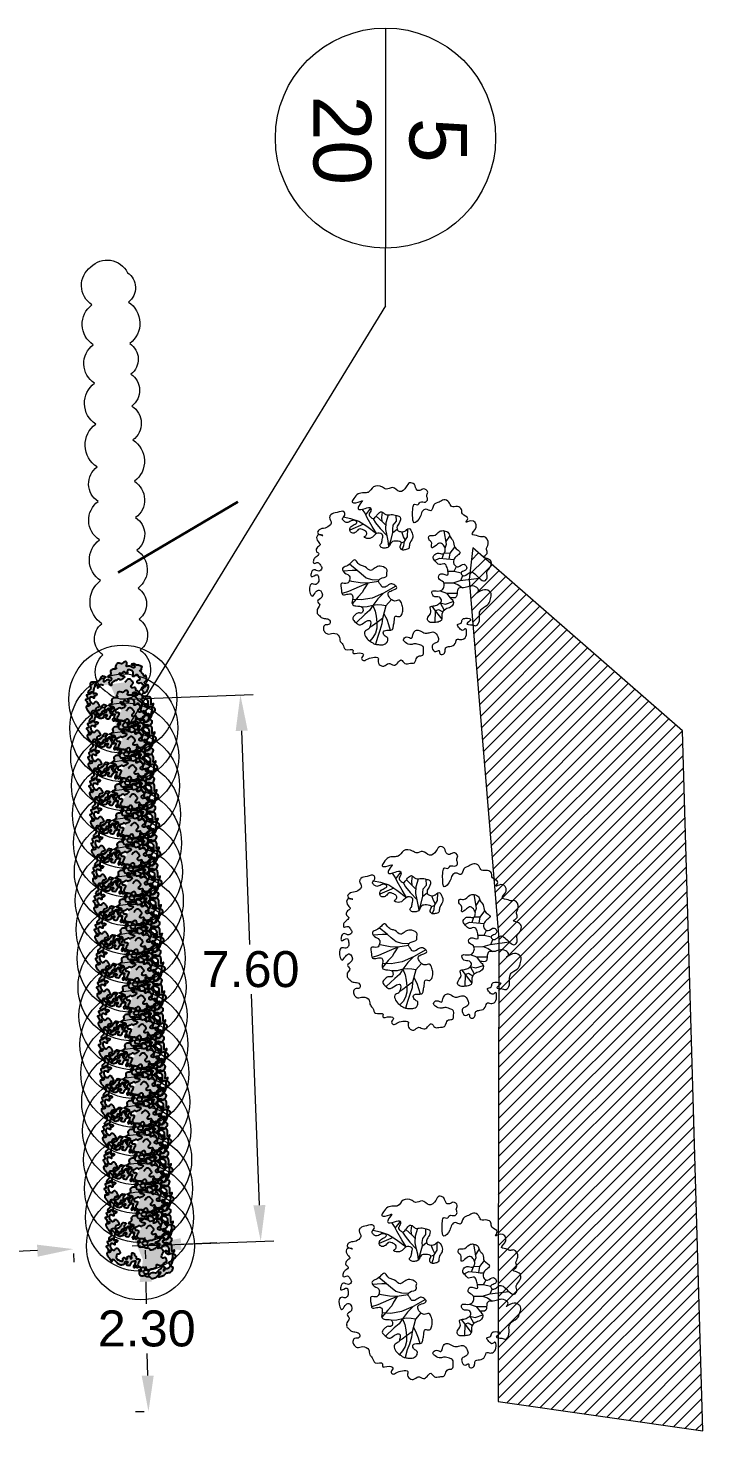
# Model space of a CAD drawing. Header units: metres. Extents: x 180 to 3220, y 13789 to 15035.
# Drawn here: x 742.34 to 751.71, y 14866.69 to 14886.18 of the extents above; entities that cross this region are included whole.
import ezdxf

# ---------------------------------------------------------------- set-up
doc = ezdxf.new("R2010")
doc.units = ezdxf.units.M
doc.header["$MEASUREMENT"] = 0
for name, color, linetype in [('!!!_1. Дендра_выноски_сохранить', 7, 'Continuous'), ('0 Хранение снега', 7, 'Continuous'), ('02 Выноски план', 170, 'Continuous'), ('04 Дендроплан (растения)', 7, 'Continuous'), ('04 Дендроплан (существующие растения)', 7, 'Continuous'), ('04 План (существующие кустарники)', 7, 'Continuous'), ('04 Посадки (привязки)', 7, 'Continuous'), ('50 Дендроплан (привязки)', 7, 'Continuous')]:
    doc.layers.add(name, color=color, linetype=linetype)
doc.styles.get("Standard").update_dxf_attribs({"font": 'arial.ttf'})
doc.dimstyles.get("Standard").update_dxf_attribs({"dimtxt": 0.18, "dimasz": 0.18, "dimexe": 0.18, "dimexo": 0.0625, "dimgap": 0.09, "dimtad": 0, "dimtih": 1, "dimtoh": 1, "dimdec": 4, "dimzin": 0, "dimdsep": 46, "dimtxsty": 'Standard', "dimcen": 0.09, "dimadec": 0, "dimazin": 0, "dimtfac": 1, "dimtdec": 4, "dimtofl": 0, "dimtmove": 0, "dimatfit": 3, "dimfxl": 1, "dimtolj": 1, "dimtzin": 0, "dimarcsym": 0})

# ---------------------------------------------------------------- blocks, each defined once
blk = doc.blocks.new('Лиственное дерево существующее')
at = {"color": 114, "lineweight": 0}
for p, q in [((-1.275, 1.287), (-1.119, 1.252)), ((-1.119, 1.252), (-0.938, 1.195)), ((-0.799, 1.368), (-0.859, 1.458)), ((-0.751, 1.267), (-0.799, 1.368)), ((-0.782, 1.333), (-0.669, 1.479)), ((-0.639, 1.076), (-0.751, 1.267)), ((-0.403, 1.17), (-0.548, 1.306)), ((-0.427, 1.275), (-0.411, 1.393)), ((-0.415, 1.181), (-0.427, 1.275)), ((-0.332, 1.162), (-0.28, 1.33)), ((-0.103, 1.192), (-0.105, 1.321)), ((-0.829, 1.124), (-1.138, 0.99)), ((-0.938, 1.195), (-0.761, 1.08)), ((-0.761, 1.08), (-0.541, 0.917)), ((-0.541, 0.917), (-0.639, 1.076)), ((-0.62, 1.247), (-0.563, 1.155)), ((-0.563, 1.155), (-0.46, 1.026)), ((-0.46, 1.026), (-0.309, 0.866)), ((-0.334, 1.1), (-0.403, 1.17)), ((-0.337, 1.006), (-0.332, 1.162)), ((-0.309, 0.866), (-0.337, 1.006)), ((-0.221, 0.786), (-0.18, 0.943)), ((-0.183, 1.016), (-0.173, 1.105)), ((-0.18, 0.943), (-0.183, 1.016)), ((-0.18, 0.943), (-0.086, 1.015)), ((-0.173, 1.105), (-0.103, 1.192)), ((0.058, 0.845), (0.018, 0.955)), ((0.145, 0.845), (0.151, 1.018)), ((1.012, 0.68), (0.961, 0.98)), ((-0.285, 0.754), (-0.309, 0.866)), ((-0.266, 0.631), (-0.285, 0.754)), ((-0.266, 0.631), (-0.221, 0.786)), ((0.011, 0.712), (0.08, 0.738)), ((0.027, 0.553), (0.067, 0.65)), ((0.098, 0.768), (0.058, 0.845)), ((0.067, 0.65), (0.08, 0.738)), ((0.08, 0.738), (0.145, 0.845)), ((0.98, 0.595), (1.012, 0.68)), ((1.002, 0.737), (1.083, 0.859)), ((0.748, 0.317), (0.854, 0.368)), ((0.854, 0.368), (1.012, 0.353)), ((0.912, 0.363), (0.952, 0.477)), ((1.088, 0.479), (0.952, 0.477)), ((1.012, 0.353), (1.103, 0.344)), ((1.088, 0.479), (1.064, 0.348)), ((1.191, 0.617), (1.088, 0.479)), ((1.103, 0.344), (1.176, 0.338)), ((-1.081, 0.093), (-1.287, 0.08)), ((-0.976, 0.096), (-1.147, 0.235)), ((-0.973, 0.093), (-1.081, 0.093)), ((-0.885, 0.021), (-0.976, 0.096)), ((-0.772, -0.073), (-0.885, 0.021)), ((1.044, 0.078), (1.18, 0.078)), ((1.18, 0.078), (1.236, 0.183)), ((1.18, 0.078), (1.336, 0.043)), ((-0.931, -0.27), (-1.169, -0.374)), ((-1.091, -0.147), (-1.147, -0.134)), ((-0.91, -0.179), (-1.091, -0.147)), ((-0.739, -0.188), (-0.931, -0.27)), ((-0.739, -0.188), (-0.91, -0.179)), ((-0.739, -0.188), (-0.821, -0.312)), ((-0.638, -0.11), (-0.772, -0.073)), ((-0.5, -0.151), (-0.739, -0.188)), ((-0.489, -0.116), (-0.638, -0.11)), ((-0.113, -0.252), (-0.386, -0.406)), ((0.953, -0.18), (1.158, -0.176)), ((1.158, -0.176), (1.317, -0.128)), ((1.158, -0.176), (1.267, -0.218)), ((1.267, -0.218), (1.367, -0.287)), ((1.317, -0.128), (1.739, -0.074)), ((1.328, -0.127), (1.373, -0.019)), ((-1.169, -0.374), (-1.309, -0.418)), ((-0.95, -0.489), (-1.084, -0.647)), ((-0.882, -0.56), (-1.076, -0.551)), ((-0.86, -0.395), (-0.95, -0.489)), ((-0.641, -0.519), (-0.882, -0.56)), ((-0.821, -0.312), (-0.86, -0.395)), ((-0.386, -0.406), (-0.641, -0.519)), ((-0.514, -0.534), (-0.624, -0.681)), ((-0.386, -0.406), (-0.514, -0.534)), ((-0.212, -0.551), (-0.335, -0.691)), ((0.87, -0.356), (1.013, -0.408)), ((0.873, -0.622), (0.961, -0.786)), ((0.873, -0.622), (0.993, -0.651)), ((0.993, -0.651), (1.163, -0.596)), ((1.013, -0.408), (1.247, -0.408)), ((1.013, -0.408), (1.096, -0.512)), ((-0.804, -0.883), (-0.997, -1.067)), ((-0.75, -0.714), (-0.864, -0.716)), ((-0.699, -0.796), (-0.804, -0.883)), ((-0.624, -0.681), (-0.75, -0.714)), ((-0.624, -0.681), (-0.699, -0.796)), ((-0.525, -0.67), (-0.624, -0.681)), ((-0.624, -0.681), (-0.572, -0.807)), ((-0.572, -0.807), (-0.55, -0.923)), ((-0.55, -0.923), (-0.535, -1.06)), ((-0.427, -0.678), (-0.525, -0.67)), ((-0.335, -0.691), (-0.427, -0.678)), ((-0.335, -0.691), (-0.408, -0.969)), ((-0.381, -0.865), (-0.316, -0.99)), ((0.682, -0.698), (0.762, -0.798)), ((0.762, -0.798), (0.755, -1.059)), ((0.762, -0.798), (0.835, -0.77)), ((0.762, -0.798), (0.907, -0.988)), ((0.835, -0.77), (0.929, -0.824)), ((-0.629, -1.132), (-0.696, -1.173)), ((-0.532, -1.058), (-0.629, -1.132)), ((-0.535, -1.187), (-0.566, -1.298)), ((-0.535, -1.06), (-0.535, -1.187)), ((-0.408, -0.969), (-0.532, -1.058)), ((-0.47, -1.242), (-0.515, -1.373)), ((-0.422, -1.093), (-0.47, -1.242)), ((-0.408, -0.969), (-0.422, -1.093)), ((-0.316, -0.99), (-0.275, -1.107)), ((-0.275, -1.107), (-0.238, -1.23)), ((-0.622, -1.395), (-0.691, -1.474)), ((-0.566, -1.298), (-0.622, -1.395)), ((-0.515, -1.373), (-0.564, -1.545))]:
    blk.add_line(p, q, dxfattribs=at)
for points, knots in [([(-1.863, -0.802), (-1.881, -0.757), (-1.747, -0.684), (-1.911, -0.574), (-1.692, -0.517), (-1.79, -0.294), (-1.907, -0.385), (-1.984, -0.55), (-2.059, -0.321), (-1.999, -0.175), (-1.894, -0.235), (-1.819, -0.16), (-1.828, -0.083), (-1.849, 0.055), (-2.007, -0.094), (-1.999, 0.047), (-1.938, 0.153), (-1.832, 0.046), (-1.733, 0.144), (-1.793, 0.214), (-1.838, 0.303), (-1.955, 0.22), (-1.946, 0.341), (-1.898, 0.392), (-1.788, 0.464), (-1.907, 0.519), (-1.872, 0.623), (-1.76, 0.663), (-1.864, 0.745), (-1.889, 0.84), (-1.824, 0.904), (-1.659, 0.854), (-1.891, 0.903), (-1.808, 1.034), (-1.683, 1.022), (-1.589, 1.081), (-1.522, 1.172), (-1.609, 1.251), (-1.548, 1.37), (-1.423, 1.371), (-1.266, 1.445), (-1.233, 1.311), (-1.326, 1.255), (-1.263, 1.188), (-1.194, 1.144), (-1.114, 1.199), (-1.035, 1.222), (-0.951, 1.163), (-1.052, 1.106), (-1.123, 1.075), (-1.151, 0.983), (-1.088, 0.91), (-0.99, 0.942), (-0.937, 1.041), (-0.833, 0.999), (-0.758, 0.957), (-0.756, 0.875), (-0.858, 0.837), (-0.695, 0.783), (-0.611, 0.852), (-0.527, 0.951), (-0.375, 0.902), (-0.426, 0.79), (-0.418, 0.708), (-0.488, 0.654), (-0.425, 0.592), (-0.354, 0.593), (-0.251, 0.613), (-0.225, 0.746), (-0.105, 0.754), (0.053, 0.733), (-0.044, 0.628), (0.019, 0.538), (0.099, 0.557), (0.195, 0.575), (0.173, 0.707), (0.273, 0.796), (0.262, 0.925), (0.181, 1.071), (0.093, 0.951), (-0.002, 0.952), (-0.083, 0.981), (-0.098, 1.072), (-0.033, 1.146), (0.02, 1.288), (-0.113, 1.322), (-0.213, 1.354), (-0.344, 1.304), (-0.427, 1.44), (-0.522, 1.344), (-0.56, 1.288), (-0.617, 1.228), (-0.671, 1.281), (-0.73, 1.337), (-0.664, 1.401), (-0.662, 1.525), (-0.806, 1.471), (-0.975, 1.423), (-0.933, 1.56), (-0.796, 1.69), (-0.974, 1.592), (-1.114, 1.604), (-1.027, 1.718), (-0.966, 1.811), (-0.835, 1.824), (-0.696, 1.818), (-0.625, 1.999), (-0.435, 1.978), (-0.317, 1.874), (-0.169, 1.993), (-0.037, 1.791), (0.118, 1.927), (0.171, 2.072), (0.331, 2.017), (0.32, 1.881), (0.433, 1.862), (0.5, 1.939), (0.63, 1.849), (0.551, 1.757), (0.61, 1.682), (0.54, 1.583), (0.423, 1.658), (0.38, 1.528), (0.285, 1.601), (0.255, 1.442), (0.259, 1.344), (0.267, 1.066), (0.442, 1.277), (0.452, 1.397), (0.554, 1.491), (0.691, 1.367), (0.706, 1.583), (0.847, 1.604), (0.949, 1.69), (1.08, 1.634), (1.107, 1.482), (1.251, 1.539), (1.364, 1.464), (1.332, 1.318), (1.543, 1.296), (1.4, 1.122), (1.6, 1.263), (1.746, 1.049), (1.497, 0.884), (1.694, 0.879), (1.77, 0.828), (1.885, 0.882), (1.984, 0.691), (1.87, 0.579), (1.951, 0.461), (1.781, 0.392), (1.935, 0.365), (2.026, 0.299), (1.993, 0.151), (1.874, 0.063), (1.942, -0.057), (1.852, -0.164), (1.705, -0.058), (1.57, 0.123), (1.46, -0.006), (1.368, -0.037), (1.309, 0.063), (1.418, 0.081), (1.488, 0.156), (1.387, 0.288), (1.293, 0.151), (1.168, 0.211), (1.158, 0.338), (1.232, 0.414), (1.37, 0.508), (1.152, 0.589), (1.19, 0.754), (1.08, 0.827), (1.07, 0.942), (0.965, 0.989), (0.834, 0.976), (0.764, 0.841), (0.611, 0.902), (0.608, 0.768), (0.711, 0.734), (0.641, 0.537), (0.789, 0.661), (0.881, 0.732), (0.967, 0.639), (0.997, 0.553), (0.953, 0.449), (0.855, 0.484), (0.758, 0.479), (0.688, 0.371), (0.775, 0.293), (0.847, 0.19), (0.983, 0.282), (1.029, 0.149), (1.046, 0.081), (1.054, -0.055), (0.876, 0.088), (0.805, -0.111), (0.954, -0.136), (0.971, -0.254), (0.916, -0.36), (0.806, -0.365), (0.663, -0.342), (0.715, -0.526), (0.851, -0.462), (0.924, -0.585), (0.833, -0.657), (0.756, -0.694), (0.608, -0.696), (0.717, -0.859), (0.553, -0.942), (0.629, -1.071), (0.741, -1.059), (0.834, -1.056), (0.93, -0.996), (0.884, -0.867), (0.981, -0.75), (1.119, -0.739), (1.208, -0.591), (1.044, -0.489), (1.259, -0.545), (1.236, -0.392), (1.278, -0.271), (1.407, -0.301), (1.52, -0.244), (1.647, -0.243), (1.757, -0.342), (1.628, -0.447), (1.834, -0.304), (1.938, -0.341), (2.024, -0.427), (1.983, -0.534), (1.959, -0.679), (1.81, -0.72), (1.719, -0.862), (1.775, -0.997), (1.685, -1.157), (1.583, -1.102), (1.385, -1.113), (1.618, -0.979), (1.443, -0.96), (1.345, -0.98), (1.358, -1.093), (1.215, -1.09), (1.3, -1.192), (1.368, -1.263), (1.45, -1.161), (1.466, -1.327), (1.427, -1.431), (1.321, -1.45), (1.23, -1.407), (1.216, -1.557), (1.107, -1.596), (0.975, -1.601), (0.989, -1.703), (0.947, -1.778), (0.841, -1.769), (0.866, -1.645), (0.75, -1.749), (0.684, -1.637), (0.696, -1.538), (0.781, -1.521), (0.846, -1.457), (0.816, -1.355), (0.745, -1.251), (0.631, -1.287), (0.523, -1.314), (0.445, -1.241), (0.335, -1.218), (0.262, -1.295), (0.252, -1.455), (0.133, -1.345), (0.026, -1.44), (0.118, -1.522), (0.208, -1.565), (0.318, -1.52), (0.405, -1.554), (0.514, -1.588), (0.498, -1.691), (0.507, -1.814), (0.369, -1.786), (0.336, -1.883), (0.301, -1.974), (0.195, -1.957), (0.081, -2.01), (0.01, -1.844), (-0.069, -1.968), (-0.163, -2.035), (-0.279, -1.927), (-0.37, -2.065), (-0.477, -2.008), (-0.522, -1.934), (-0.473, -1.822), (-0.649, -1.838), (-0.74, -1.86), (-0.831, -1.93), (-0.905, -1.848), (-0.791, -1.771), (-0.94, -1.709), (-1.095, -1.791), (-1.036, -1.621), (-1.266, -1.715), (-1.272, -1.547), (-1.369, -1.482), (-1.348, -1.343), (-1.503, -1.274), (-1.621, -1.34), (-1.705, -1.268), (-1.734, -1.19), (-1.693, -1.089), (-1.578, -1.13), (-1.56, -1.01), (-1.655, -0.965), (-1.758, -0.976), (-1.811, -0.902), (-1.875, -0.857), (-1.857, -0.816), (-1.863, -0.802)], [0, 0, 0, 0, 0.144623, 0.231167, 0.368861, 0.533358, 0.626687, 0.740408, 0.935226, 1.031861, 1.128241, 1.198256, 1.294402, 1.368689, 1.507955, 1.574673, 1.679777, 1.79119, 1.883627, 1.959993, 2.039207, 2.131319, 2.201489, 2.277769, 2.379891, 2.45347, 2.54984, 2.629417, 2.713756, 2.836131, 2.877797, 2.974434, 3.098533, 3.174839, 3.310795, 3.448506, 3.489216, 3.62255, 3.689433, 3.833718, 3.988827, 4.05943, 4.152735, 4.217846, 4.281087, 4.383199, 4.466591, 4.525335, 4.60464, 4.706041, 4.777196, 4.850967, 4.941557, 5.035937, 5.13954, 5.219117, 5.28068, 5.339424, 5.435055, 5.564599, 5.681514, 5.792988, 5.892227, 5.976975, 6.036908, 6.095646, 6.173749, 6.252212, 6.380922, 6.484525, 6.602635, 6.692872, 6.777965, 6.844717, 6.928444, 7.02051, 7.167213, 7.282, 7.407383, 7.507264, 7.609206, 7.678412, 7.741177, 7.842553, 7.980652, 8.063007, 8.187574, 8.307662, 8.420868, 8.524456, 8.606097, 8.65359, 8.733663, 8.78115, 8.875736, 8.947733, 9.070923, 9.223371, 9.297752, 9.425798, 9.577891, 9.656402, 9.742281, 9.880076, 10.010368, 10.101704, 10.271449, 10.469408, 10.556507, 10.704089, 10.878467, 11.055291, 11.171089, 11.284149, 11.417731, 11.482645, 11.567427, 11.68373, 11.77169, 11.843492, 11.921933, 12.039354, 12.124248, 12.185085, 12.279334, 12.442083, 12.611011, 12.797738, 12.921046, 13.015017, 13.129765, 13.27535, 13.406716, 13.521304, 13.644281, 13.753137, 13.886642, 13.991763, 14.093139, 14.248215, 14.338926, 14.451134, 14.636917, 14.813923, 14.953979, 15.006047, 15.083831, 15.270441, 15.402543, 15.48891, 15.598301, 15.682028, 15.794092, 15.927518, 16.058446, 16.173604, 16.260996, 16.378012, 16.633999, 16.747204, 16.817387, 16.885538, 16.980265, 17.054418, 17.157369, 17.299589, 17.380857, 17.502298, 17.608515, 17.708493, 17.875073, 18.018008, 18.132164, 18.220812, 18.330672, 18.42764, 18.594846, 18.685597, 18.781631, 18.83834, 18.974753, 19.095535, 19.196942, 19.302834, 19.396624, 19.471771, 19.573189, 19.64865, 19.757506, 19.853667, 19.959896, 20.083661, 20.173311, 20.285247, 20.335982, 20.497146, 20.604648, 20.73546, 20.822811, 20.919446, 21.052361, 21.138111, 21.251311, 21.378508, 21.468801, 21.559641, 21.663684, 21.760796, 21.866457, 22.044178, 22.114637, 22.23047, 22.341438, 22.400666, 22.529106, 22.668332, 22.783263, 22.938439, 23.01956, 23.126312, 23.267144, 23.355432, 23.45979, 23.589203, 23.728577, 23.835857, 23.898351, 24.043906, 24.189962, 24.256212, 24.371649, 24.490581, 24.67199, 24.766696, 24.956099, 25.083087, 25.169948, 25.292933, 25.419422, 25.526836, 25.615518, 25.691414, 25.778638, 25.869312, 25.961297, 26.024928, 26.121298, 26.263466, 26.360434, 26.407027, 26.517617, 26.650303, 26.74818, 26.826653, 26.905094, 26.978885, 27.046871, 27.126191, 27.241376, 27.314599, 27.389769, 27.472839, 27.551312, 27.683547, 27.788448, 27.871841, 27.999501, 28.077604, 28.175679, 28.291585, 28.394565, 28.492933, 28.567087, 28.697918, 28.77954, 28.894137, 28.975271, 29.07451, 29.169691, 29.264917, 29.370694, 29.435998, 29.525045, 29.645134, 29.756428, 29.862319, 29.956635, 30.074745, 30.200153, 30.306664, 30.366297, 30.449133, 30.570729, 30.713328, 30.79014, 30.852634, 30.945669, 31.037541, 31.189615, 31.243213, 31.410359, 31.536232, 31.621622, 31.733558, 31.886269, 32.00739, 32.09115, 32.172123, 32.250875, 32.347965, 32.418568, 32.512539, 32.612542, 32.705135, 32.769699, 32.813194, 32.813194, 32.813194, 32.813194]), ([(-0.602, -1.531), (-0.637, -1.511), (-0.708, -1.467), (-0.788, -1.386), (-0.835, -1.244), (-0.712, -1.219), (-0.678, -1.13), (-0.654, -0.981), (-0.819, -1.048), (-0.915, -1.145), (-1.007, -1.056), (-1.104, -0.978), (-1.018, -0.888), (-0.949, -0.836), (-0.841, -0.875), (-0.83, -0.671), (-0.981, -0.711), (-1.12, -0.654), (-1.057, -0.535), (-1.096, -0.37), (-1.312, -0.5), (-1.319, -0.325), (-1.366, -0.145), (-1.189, -0.222), (-1.133, -0.117), (-1.133, 0.017), (-1.282, 0.029), (-1.313, 0.162), (-1.188, 0.195), (-1.12, 0.258), (-1.017, 0.368), (-0.96, 0.246), (-0.88, 0.2), (-0.773, 0.186), (-0.694, 0.064), (-0.588, 0.147), (-0.489, 0.209), (-0.378, 0.177), (-0.291, 0.112), (-0.324, 0.045), (-0.292, -0.066), (-0.449, -0.048), (-0.518, -0.154), (-0.453, -0.207), (-0.425, -0.292), (-0.309, -0.266), (-0.239, -0.183), (-0.144, -0.218), (-0.058, -0.305), (-0.195, -0.348), (-0.301, -0.387), (-0.272, -0.491), (-0.218, -0.55), (-0.136, -0.606), (-0.023, -0.531), (0.024, -0.659), (0.046, -0.756), (0.034, -0.851), (-0.017, -0.955), (-0.152, -0.883), (-0.141, -1.045), (-0.171, -1.124), (-0.178, -1.235), (-0.287, -1.228), (-0.413, -1.238), (-0.379, -1.369), (-0.286, -1.387), (-0.29, -1.469), (-0.332, -1.538), (-0.429, -1.563), (-0.519, -1.55), (-0.579, -1.545), (-0.602, -1.531)], [0, 0, 0, 0, 0.119147, 0.244704, 0.355195, 0.456841, 0.525213, 0.64652, 0.761794, 0.906015, 0.999107, 1.102214, 1.21292, 1.287506, 1.35766, 1.479239, 1.62773, 1.713089, 1.858081, 1.936445, 2.136108, 2.227757, 2.383509, 2.506371, 2.592801, 2.687321, 2.856666, 2.919037, 3.017629, 3.155387, 3.246677, 3.353704, 3.442539, 3.52579, 3.669986, 3.756325, 3.869148, 4.011227, 4.081037, 4.138722, 4.206699, 4.365743, 4.440415, 4.505889, 4.585073, 4.671725, 4.788569, 4.878809, 4.948708, 5.073582, 5.166391, 5.253695, 5.327262, 5.415765, 5.519566, 5.621336, 5.725491, 5.831081, 5.911981, 6.005594, 6.125346, 6.227321, 6.306075, 6.391977, 6.508685, 6.596002, 6.686109, 6.737432, 6.809051, 6.915906, 7.005912, 7.085383, 7.085383, 7.085383, 7.085383])]:
    blk.add_open_spline(points, degree=3, knots=knots, dxfattribs=at)
blk = doc.blocks.new('Новые посадки (кустарник)')
at = {"true_color": 0x8bc24c}
h = blk.add_hatch(color=83, dxfattribs=at)
edge = h.paths.add_edge_path()
edge.add_spline(control_points=[(-1.008, -0.564), (-1.028, -0.56), (-1.023, -0.619), (-1.077, -0.681), (-1.109, -0.561), (-1.178, -0.503), (-1.237, -0.437), (-1.26, -0.305), (-1.15, -0.347), (-1.098, -0.289), (-1.119, -0.198), (-1.215, -0.298), (-1.19, -0.165), (-1.333, -0.095), (-1.202, -0.086), (-1.203, 0.002), (-1.28, 0.083), (-1.131, 0.103), (-1.09, 0.14), (-1.037, 0.202), (-1.102, 0.203), (-1.113, 0.128), (-1.204, 0.152), (-1.187, 0.24), (-1.071, 0.297), (-1.132, 0.43), (-1.122, 0.56), (-1.007, 0.573), (-0.907, 0.551), (-0.79, 0.621), (-0.756, 0.716), (-0.702, 0.811), (-0.634, 0.788), (-0.537, 0.773), (-0.638, 0.708), (-0.628, 0.65), (-0.634, 0.56), (-0.545, 0.661), (-0.454, 0.69), (-0.414, 0.625), (-0.353, 0.645), (-0.342, 0.705), (-0.367, 0.788), (-0.536, 0.761), (-0.417, 0.836), (-0.347, 0.891), (-0.409, 0.965), (-0.367, 1.037), (-0.288, 1.08), (-0.225, 1.059), (-0.145, 1.116), (-0.242, 1.114), (-0.183, 1.213), (-0.177, 1.298), (-0.075, 1.311), (0.007, 1.26), (0.071, 1.325), (0.121, 1.364), (0.174, 1.368), (0.21, 1.324), (0.216, 1.268), (0.165, 1.187), (0.286, 1.198), (0.372, 1.206), (0.45, 1.129), (0.513, 1.168), (0.484, 1.21), (0.463, 1.257), (0.343, 1.261), (0.42, 1.292), (0.487, 1.321), (0.55, 1.227), (0.642, 1.257), (0.697, 1.218), (0.803, 1.202), (0.733, 1.138), (0.778, 1.059), (0.657, 1.058), (0.765, 1.007), (0.781, 0.939), (0.852, 0.907), (0.852, 0.814), (0.886, 0.86), (0.908, 0.92), (0.952, 0.819), (0.967, 0.758), (0.945, 0.68), (0.894, 0.656), (0.877, 0.591), (0.948, 0.554), (0.897, 0.392), (0.981, 0.569), (1.054, 0.481), (1.011, 0.405), (1.014, 0.311), (0.942, 0.243), (0.864, 0.237), (0.814, 0.189), (0.797, 0.118), (0.876, 0.086), (0.944, 0.122), (1.012, 0.077), (1.096, 0.112), (1.155, 0.023), (1.155, -0.064), (1.158, -0.123), (1.146, -0.24), (1.274, -0.108), (1.236, -0.219), (1.189, -0.28), (1.282, -0.307), (1.319, -0.361), (1.32, -0.44), (1.233, -0.438), (1.251, -0.521), (1.18, -0.528), (1.206, -0.602), (1.155, -0.653), (1.124, -0.758), (1.229, -0.772), (1.218, -0.861), (1.182, -0.916), (1.124, -1.004), (0.996, -0.976), (0.924, -1.081), (0.837, -1.125), (0.762, -1.142), (0.66, -1.179), (0.707, -1.068), (0.677, -0.981), (0.799, -0.977), (0.749, -1.059), (0.683, -1.102), (0.61, -1.18), (0.53, -1.224), (0.448, -1.25), (0.4, -1.194), (0.345, -1.148), (0.257, -1.175), (0.186, -1.119), (0.103, -1.143), (0.03, -1.157), (-0.026, -1.098), (-0.014, -1.031), (-0.062, -0.863), (0.064, -1.046), (0.025, -0.879), (-0.014, -0.804), (-0.073, -0.83), (-0.145, -0.865), (-0.138, -0.707), (-0.167, -0.836), (-0.234, -0.858), (-0.259, -0.791), (-0.191, -0.748), (-0.201, -0.678), (-0.155, -0.58), (-0.239, -0.614), (-0.296, -0.623), (-0.35, -0.677), (-0.345, -0.746), (-0.405, -0.788), (-0.458, -0.761), (-0.51, -0.766), (-0.529, -0.717), (-0.488, -0.705), (-0.463, -0.678), (-0.464, -0.617), (-0.517, -0.642), (-0.574, -0.632), (-0.568, -0.695), (-0.589, -0.738), (-0.64, -0.743), (-0.687, -0.776), (-0.75, -0.755), (-0.803, -0.732), (-0.853, -0.705), (-0.896, -0.654), (-0.945, -0.607), (-0.985, -0.569), (-1.008, -0.564)], knot_values=[0, 0, 0, 0, 0.061635, 0.104191, 0.20069, 0.287743, 0.399729, 0.481531, 0.568583, 0.635648, 0.684134, 0.764334, 0.826964, 0.950272, 1.013409, 1.080272, 1.168532, 1.247819, 1.394597, 1.409479, 1.427557, 1.524682, 1.581269, 1.619678, 1.756166, 1.893623, 2.000641, 2.078584, 2.195344, 2.310781, 2.440226, 2.513605, 2.588141, 2.646149, 2.719321, 2.804029, 2.845045, 2.921578, 3.054193, 3.074566, 3.134737, 3.183093, 3.249164, 3.363631, 3.441023, 3.532365, 3.596253, 3.6716, 3.744423, 3.848663, 3.888401, 3.929251, 4.013292, 4.105978, 4.181645, 4.269648, 4.365204, 4.412428, 4.465819, 4.500984, 4.571137, 4.634313, 4.70192, 4.823299, 4.931602, 4.963088, 4.996582, 5.056515, 5.138901, 5.167728, 5.247716, 5.353469, 5.422828, 5.495918, 5.573328, 5.628111, 5.697334, 5.757868, 5.811625, 5.918047, 5.97726, 6.040717, 6.066188, 6.114678, 6.180549, 6.273287, 6.345576, 6.393396, 6.433357, 6.515698, 6.599412, 6.705793, 6.763065, 6.840231, 6.950856, 7.030388, 7.110358, 7.17348, 7.231698, 7.28937, 7.379027, 7.44284, 7.507501, 7.617387, 7.685443, 7.768072, 7.824905, 7.922952, 7.986383, 8.046084, 8.12391, 8.190001, 8.250549, 8.306808, 8.375221, 8.415102, 8.465452, 8.547205, 8.634018, 8.711041, 8.772989, 8.852075, 8.921518, 9.065475, 9.156831, 9.281194, 9.341014, 9.409287, 9.513022, 9.567263, 9.647679, 9.681069, 9.793758, 9.910756, 9.986414, 10.076361, 10.126146, 10.194641, 10.276903, 10.373982, 10.431678, 10.526687, 10.577361, 10.643499, 10.756646, 10.842438, 10.960426, 11.017187, 11.086315, 11.126767, 11.211481, 11.288046, 11.339845, 11.377829, 11.455283, 11.528342, 11.600891, 11.66055, 11.710968, 11.793735, 11.850802, 11.906359, 11.97582, 12.014837, 12.053183, 12.080761, 12.123243, 12.164381, 12.20847, 12.254369, 12.311415, 12.350029, 12.388398, 12.451439, 12.512501, 12.571422, 12.629825, 12.68256, 12.767304, 12.837585, 12.837585, 12.837585, 12.837585], degree=3, periodic=0)
edge = h.paths.add_edge_path(flags=16)
edge.add_spline(control_points=[(0.857, 0.249), (0.862, 0.261), (0.874, 0.309), (0.752, 0.327), (0.841, 0.387), (0.871, 0.429), (0.893, 0.508), (0.804, 0.513), (0.814, 0.608), (0.716, 0.587), (0.65, 0.564), (0.6, 0.618), (0.623, 0.697), (0.748, 0.726), (0.661, 0.81), (0.649, 0.883), (0.55, 0.909), (0.529, 0.83), (0.437, 0.813), (0.456, 0.896), (0.47, 0.973), (0.393, 1.047), (0.322, 1.074), (0.25, 1.07), (0.216, 1.012), (0.268, 0.924), (0.165, 0.949), (0.129, 0.996), (0.06, 0.974), (0.047, 0.879), (-0.084, 0.953), (-0.047, 0.857), (0.024, 0.835), (0.172, 0.84), (0.097, 0.725), (0.031, 0.714), (-0.027, 0.662), (-0.078, 0.729), (-0.135, 0.673), (-0.185, 0.649), (-0.246, 0.631), (-0.304, 0.6), (-0.347, 0.541), (-0.326, 0.431), (-0.411, 0.49), (-0.411, 0.546), (-0.427, 0.583), (-0.427, 0.599)], knot_values=[0, 0, 0, 0, 0.039515, 0.124187, 0.193529, 0.245076, 0.309455, 0.373547, 0.432, 0.515329, 0.587711, 0.640318, 0.696289, 0.810562, 0.87463, 0.975445, 1.026252, 1.125262, 1.177225, 1.214366, 1.329161, 1.411583, 1.503728, 1.561118, 1.605714, 1.68364, 1.748811, 1.815724, 1.858894, 1.932639, 2.028574, 2.067156, 2.15751, 2.27018, 2.357134, 2.430483, 2.489245, 2.543924, 2.611399, 2.67538, 2.720283, 2.80083, 2.864286, 2.945361, 3.001407, 3.069014, 3.11738, 3.11738, 3.11738, 3.11738], degree=3, periodic=0)
edge.add_spline(control_points=[(0.203, -0.783), (0.212, -0.814), (0.201, -0.886), (0.301, -0.888), (0.302, -0.951), (0.324, -1.049), (0.331, -0.898), (0.417, -0.869), (0.504, -0.884), (0.549, -0.824), (0.641, -0.826), (0.571, -0.679), (0.677, -0.71), (0.725, -0.753), (0.782, -0.716), (0.862, -0.722), (0.875, -0.612), (0.984, -0.609), (0.982, -0.523), (0.95, -0.481), (0.91, -0.411), (0.853, -0.484), (0.771, -0.44), (0.792, -0.341), (0.823, -0.272), (0.858, -0.2), (0.818, -0.143), (0.742, -0.087), (0.648, -0.026), (0.604, 0.058), (0.495, 0.141), (0.625, 0.119), (0.661, 0.173), (0.736, 0.227), (0.658, 0.303), (0.555, 0.294), (0.576, 0.467), (0.469, 0.395), (0.372, 0.414), (0.404, 0.518), (0.493, 0.581), (0.401, 0.669), (0.333, 0.741), (0.236, 0.707), (0.203, 0.646), (0.171, 0.612), (0.16, 0.6)], knot_values=[0, 0, 0, 0, 0.096565, 0.157341, 0.224117, 0.270893, 0.370858, 0.442792, 0.536306, 0.608894, 0.646407, 0.762996, 0.822977, 0.883526, 0.946536, 0.999043, 1.100514, 1.185498, 1.249882, 1.301885, 1.361202, 1.429422, 1.491394, 1.575229, 1.68944, 1.737777, 1.798335, 1.870755, 2.033608, 2.099877, 2.193785, 2.26587, 2.342454, 2.397568, 2.497715, 2.55312, 2.6773, 2.765085, 2.829533, 2.918859, 3.006591, 3.105393, 3.219159, 3.287235, 3.374016, 3.425019, 3.425019, 3.425019, 3.425019], degree=3, periodic=0)
edge.add_spline(control_points=[(-0.633, 0.46), (-0.656, 0.471), (-0.7, 0.467), (-0.773, 0.483), (-0.795, 0.42), (-0.838, 0.31), (-0.847, 0.428), (-0.867, 0.475), (-0.908, 0.514), (-0.961, 0.488), (-0.93, 0.423), (-0.978, 0.373), (-0.988, 0.311), (-1.002, 0.245), (-1.004, 0.197), (-1.016, 0.129), (-0.952, 0.158), (-0.912, 0.166), (-0.846, 0.139), (-0.881, 0.094), (-0.908, 0.055), (-0.985, 0.077), (-0.962, 0.016), (-0.958, -0.044), (-1.018, -0.003), (-1.059, 0.014), (-1.121, 0.008), (-1.136, -0.06), (-1.122, -0.129), (-1.076, -0.184), (-1.04, -0.228), (-0.993, -0.232), (-0.943, -0.216), (-0.929, -0.16), (-0.866, -0.14), (-0.832, -0.194), (-0.794, -0.236), (-0.777, -0.284), (-0.746, -0.314), (-0.764, -0.353), (-0.81, -0.371), (-0.88, -0.376), (-0.891, -0.448), (-0.908, -0.513), (-0.86, -0.541), (-0.844, -0.589), (-0.783, -0.562), (-0.765, -0.643), (-0.71, -0.609), (-0.679, -0.64), (-0.631, -0.62), (-0.639, -0.574), (-0.649, -0.537), (-0.639, -0.496), (-0.591, -0.48), (-0.568, -0.523), (-0.534, -0.559), (-0.486, -0.54), (-0.473, -0.498), (-0.502, -0.454), (-0.438, -0.421), (-0.385, -0.447), (-0.373, -0.49), (-0.361, -0.539), (-0.303, -0.507), (-0.338, -0.445), (-0.315, -0.388), (-0.323, -0.298), (-0.26, -0.312), (-0.207, -0.331), (-0.228, -0.398), (-0.179, -0.418), (-0.137, -0.451), (-0.17, -0.509), (-0.112, -0.536), (-0.072, -0.512), (-0.014, -0.534), (-0.026, -0.585), (-0.036, -0.644), (-0.077, -0.699), (-0.09, -0.766), (-0.053, -0.799), (-0.005, -0.792), (0.018, -0.846), (0.075, -0.826), (0.128, -0.807), (0.176, -0.85), (0.187, -0.908), (0.151, -0.95), (0.114, -0.994), (0.141, -1.036), (0.19, -1.059), (0.247, -1.074), (0.339, -1.033), (0.328, -1.129), (0.378, -1.058), (0.415, -1.008), (0.512, -1), (0.598, -1.027), (0.651, -0.964), (0.692, -0.9), (0.768, -0.875), (0.805, -0.821), (0.818, -0.765), (0.877, -0.761), (0.913, -0.793), (0.921, -0.858), (0.851, -0.885), (0.897, -0.963), (0.908, -0.843), (1.011, -0.846), (1.076, -0.797), (1.133, -0.742), (1.103, -0.679), (1.049, -0.622), (1.108, -0.569), (1.17, -0.57), (1.18, -0.504), (1.192, -0.44), (1.206, -0.369), (1.188, -0.304), (1.131, -0.261), (1.085, -0.312), (1.027, -0.321), (0.967, -0.293), (0.938, -0.245), (0.906, -0.174), (0.975, -0.164), (1.001, -0.206), (1.081, -0.27), (1.039, -0.149), (1.059, -0.082), (1.006, -0.019), (0.939, 0.007), (0.878, 0.017), (0.845, 0.037), (0.835, 0.04)], knot_values=[0, 0, 0, 0, 0.076348, 0.137294, 0.184053, 0.272968, 0.338396, 0.414387, 0.454233, 0.484731, 0.555911, 0.611711, 0.675054, 0.741347, 0.807018, 0.846193, 0.887745, 0.951995, 0.997513, 1.043606, 1.083157, 1.141488, 1.192448, 1.228734, 1.281549, 1.331129, 1.386059, 1.432404, 1.518003, 1.592858, 1.645275, 1.67892, 1.727153, 1.790419, 1.832666, 1.890132, 1.955244, 2.007796, 2.041633, 2.071017, 2.117097, 2.189132, 2.249218, 2.316327, 2.363542, 2.399812, 2.443377, 2.505936, 2.552562, 2.579837, 2.623488, 2.664128, 2.700823, 2.742591, 2.776082, 2.823251, 2.867658, 2.912646, 2.947522, 2.987626, 3.042394, 3.098967, 3.14449, 3.17888, 3.217793, 3.271768, 3.348835, 3.420269, 3.461001, 3.511739, 3.565714, 3.61737, 3.648137, 3.71342, 3.75057, 3.800436, 3.852338, 3.88427, 3.940905, 4.035624, 4.086459, 4.125478, 4.163918, 4.216297, 4.255911, 4.32343, 4.374861, 4.425464, 4.48343, 4.537267, 4.573612, 4.613901, 4.69579, 4.765606, 4.809973, 4.854072, 4.926952, 5.029346, 5.113566, 5.168992, 5.255366, 5.341238, 5.391165, 5.449621, 5.490482, 5.539879, 5.583481, 5.661131, 5.6962, 5.760436, 5.859072, 5.961323, 6.012102, 6.069897, 6.145781, 6.208359, 6.255779, 6.30992, 6.373349, 6.465128, 6.51742, 6.575399, 6.631903, 6.69083, 6.741497, 6.817217, 6.871831, 6.916231, 6.962478, 7.029269, 7.110796, 7.191188, 7.257333, 7.327455, 7.407784, 7.439591, 7.439591, 7.439591, 7.439591], degree=3, periodic=0)
at = {"color": 7}
for points, start_tangent, end_tangent in [([(-1.008, -0.564), (-1.034, -0.62), (-1.061, -0.653), (-1.115, -0.573), (-1.171, -0.507), (-1.235, -0.415), (-1.238, -0.333), (-1.151, -0.328), (-1.107, -0.277), (-1.123, -0.231), (-1.197, -0.261), (-1.209, -0.2), (-1.278, -0.098), (-1.22, -0.075), (-1.212, -0.009), (-1.245, 0.073), (-1.171, 0.101), (-1.051, 0.186), (-1.043, 0.198), (-1.061, 0.201), (-1.14, 0.145), (-1.194, 0.163), (-1.192, 0.201), (-1.107, 0.308), (-1.122, 0.445), (-1.099, 0.55), (-1.023, 0.568), (-0.907, 0.566), (-0.807, 0.624), (-0.743, 0.736), (-0.697, 0.794), (-0.623, 0.788), (-0.568, 0.768), (-0.615, 0.712), (-0.63, 0.629), (-0.627, 0.588), (-0.564, 0.63), (-0.433, 0.655), (-0.42, 0.639), (-0.361, 0.653), (-0.347, 0.699), (-0.375, 0.759), (-0.487, 0.782), (-0.427, 0.831), (-0.37, 0.902), (-0.392, 0.962), (-0.362, 1.031), (-0.299, 1.067), (-0.196, 1.083), (-0.166, 1.11), (-0.205, 1.121), (-0.195, 1.204), (-0.157, 1.289), (-0.083, 1.302), (0.003, 1.282), (0.083, 1.333), (0.123, 1.359), (0.176, 1.359), (0.2, 1.333), (0.206, 1.263), (0.188, 1.203), (0.255, 1.195), (0.376, 1.186), (0.479, 1.15), (0.503, 1.169), (0.491, 1.201), (0.451, 1.245), (0.373, 1.27), (0.399, 1.283), (0.477, 1.3), (0.567, 1.245), (0.636, 1.247), (0.705, 1.223), (0.775, 1.189), (0.752, 1.14), (0.747, 1.071), (0.69, 1.051), (0.732, 1.017), (0.801, 0.936), (0.842, 0.894), (0.863, 0.834), (0.88, 0.853), (0.906, 0.894), (0.942, 0.838), (0.96, 0.747), (0.933, 0.68), (0.897, 0.648), (0.887, 0.61), (0.926, 0.537), (0.92, 0.454), (0.995, 0.53), (1.036, 0.49), (1.023, 0.414), (0.997, 0.307), (0.939, 0.252), (0.863, 0.227), (0.818, 0.183), (0.811, 0.125), (0.863, 0.098), (0.952, 0.107), (1.013, 0.088), (1.077, 0.093), (1.149, 0.01), (1.156, -0.058), (1.156, -0.141), (1.162, -0.197), (1.249, -0.153), (1.233, -0.215), (1.211, -0.27), (1.276, -0.314), (1.314, -0.368), (1.305, -0.428), (1.254, -0.451), (1.23, -0.516), (1.195, -0.535), (1.194, -0.585), (1.16, -0.659), (1.15, -0.746), (1.214, -0.788), (1.216, -0.85), (1.179, -0.92), (1.134, -0.973), (0.993, -1.005), (0.926, -1.066), (0.818, -1.128), (0.76, -1.144), (0.693, -1.156), (0.695, -1.052), (0.699, -0.998), (0.779, -0.998), (0.766, -1.029), (0.684, -1.106), (0.597, -1.184), (0.53, -1.22), (0.441, -1.232), (0.403, -1.2), (0.346, -1.162), (0.264, -1.16), (0.172, -1.13), (0.115, -1.138), (0.02, -1.138), (-0.015, -1.102), (-0.023, -1.036), (-0.03, -0.923), (0.032, -0.983), (0.015, -0.866), (-0.017, -0.82), (-0.084, -0.836), (-0.123, -0.844), (-0.145, -0.763), (-0.182, -0.83), (-0.232, -0.844), (-0.247, -0.809), (-0.206, -0.743), (-0.191, -0.672), (-0.18, -0.6), (-0.238, -0.611), (-0.286, -0.626), (-0.342, -0.687), (-0.355, -0.743), (-0.4, -0.775), (-0.469, -0.765), (-0.507, -0.756), (-0.519, -0.72), (-0.495, -0.705), (-0.468, -0.673), (-0.472, -0.632), (-0.516, -0.636), (-0.561, -0.644), (-0.574, -0.699), (-0.593, -0.733), (-0.63, -0.744), (-0.689, -0.766), (-0.749, -0.755), (-0.803, -0.731), (-0.853, -0.701), (-0.889, -0.663), (-0.949, -0.603), (-1.008, -0.564)], (-0.978083, 0.208214), (-0.978083, 0.208214)), ([(0.857, 0.249), (0.86, 0.288), (0.792, 0.338), (0.838, 0.389), (0.868, 0.431), (0.874, 0.495), (0.819, 0.528), (0.801, 0.583), (0.717, 0.586), (0.645, 0.579), (0.61, 0.618), (0.625, 0.672), (0.713, 0.745), (0.679, 0.8), (0.624, 0.884), (0.574, 0.895), (0.499, 0.831), (0.447, 0.827), (0.448, 0.864), (0.45, 0.979), (0.394, 1.039), (0.308, 1.07), (0.251, 1.06), (0.23, 1.021), (0.239, 0.943), (0.175, 0.954), (0.117, 0.987), (0.076, 0.972), (0.03, 0.915), (-0.066, 0.92), (-0.054, 0.883), (0.026, 0.841), (0.135, 0.812), (0.092, 0.737), (0.026, 0.704), (-0.028, 0.681), (-0.075, 0.708), (-0.135, 0.678), (-0.192, 0.648), (-0.234, 0.633), (-0.304, 0.592), (-0.335, 0.537), (-0.348, 0.457), (-0.396, 0.488), (-0.417, 0.552), (-0.427, 0.599)], (0.359015, 0.933332), (0.017504, 0.999847)), ([(0.203, -0.783), (0.229, -0.876), (0.286, -0.898), (0.306, -0.962), (0.317, -1.007), (0.349, -0.912), (0.411, -0.877), (0.504, -0.867), (0.566, -0.828), (0.602, -0.819), (0.612, -0.703), (0.671, -0.713), (0.726, -0.739), (0.787, -0.722), (0.838, -0.712), (0.897, -0.629), (0.972, -0.589), (0.976, -0.525), (0.951, -0.479), (0.91, -0.436), (0.849, -0.465), (0.792, -0.44), (0.791, -0.356), (0.833, -0.25), (0.848, -0.204), (0.819, -0.15), (0.764, -0.104), (0.638, 0), (0.599, 0.053), (0.538, 0.125), (0.61, 0.132), (0.671, 0.177), (0.708, 0.219), (0.641, 0.294), (0.588, 0.308), (0.545, 0.424), (0.459, 0.406), (0.396, 0.421), (0.413, 0.509), (0.463, 0.581), (0.408, 0.663), (0.313, 0.726), (0.249, 0.705), (0.193, 0.638), (0.16, 0.6)], (0.290361, -0.956917), (-0.678805, -0.734319)), ([(-0.633, 0.46), (-0.708, 0.472), (-0.769, 0.47), (-0.792, 0.43), (-0.834, 0.351), (-0.849, 0.415), (-0.879, 0.485), (-0.913, 0.506), (-0.94, 0.493), (-0.945, 0.422), (-0.971, 0.373), (-0.988, 0.312), (-1, 0.247), (-1.007, 0.182), (-1.006, 0.142), (-0.965, 0.151), (-0.901, 0.158), (-0.862, 0.135), (-0.881, 0.093), (-0.91, 0.066), (-0.968, 0.061), (-0.964, 0.01), (-0.965, -0.026), (-1.014, -0.008), (-1.061, 0.01), (-1.114, -0.002), (-1.13, -0.045), (-1.114, -0.129), (-1.071, -0.19), (-1.032, -0.225), (-0.998, -0.229), (-0.953, -0.212), (-0.916, -0.161), (-0.875, -0.15), (-0.833, -0.189), (-0.795, -0.242), (-0.77, -0.288), (-0.753, -0.317), (-0.763, -0.345), (-0.804, -0.366), (-0.872, -0.39), (-0.892, -0.446), (-0.894, -0.513), (-0.862, -0.548), (-0.84, -0.577), (-0.796, -0.578), (-0.753, -0.623), (-0.707, -0.619), (-0.682, -0.631), (-0.641, -0.615), (-0.64, -0.574), (-0.646, -0.538), (-0.631, -0.499), (-0.599, -0.489), (-0.566, -0.522), (-0.531, -0.549), (-0.489, -0.534), (-0.479, -0.5), (-0.487, -0.461), (-0.441, -0.432), (-0.389, -0.454), (-0.371, -0.496), (-0.355, -0.526), (-0.321, -0.509), (-0.326, -0.455), (-0.321, -0.378), (-0.305, -0.309), (-0.264, -0.312), (-0.22, -0.338), (-0.215, -0.391), (-0.174, -0.423), (-0.152, -0.445), (-0.151, -0.51), (-0.118, -0.528), (-0.069, -0.521), (-0.022, -0.544), (-0.024, -0.576), (-0.037, -0.631), (-0.078, -0.716), (-0.08, -0.767), (-0.051, -0.793), (-0.014, -0.801), (0.025, -0.835), (0.065, -0.83), (0.131, -0.819), (0.171, -0.853), (0.18, -0.903), (0.149, -0.952), (0.125, -1), (0.142, -1.032), (0.177, -1.052), (0.258, -1.062), (0.328, -1.062), (0.337, -1.106), (0.367, -1.074), (0.416, -1.02), (0.518, -1.007), (0.602, -1.01), (0.643, -0.972), (0.699, -0.907), (0.772, -0.862), (0.801, -0.821), (0.83, -0.771), (0.871, -0.766), (0.909, -0.798), (0.912, -0.842), (0.87, -0.907), (0.887, -0.937), (0.915, -0.879), (1.003, -0.836), (1.09, -0.782), (1.121, -0.742), (1.103, -0.687), (1.07, -0.618), (1.115, -0.575), (1.16, -0.561), (1.179, -0.51), (1.191, -0.448), (1.199, -0.357), (1.182, -0.307), (1.133, -0.277), (1.083, -0.304), (1.025, -0.315), (0.979, -0.294), (0.934, -0.233), (0.924, -0.18), (0.967, -0.171), (1.002, -0.201), (1.057, -0.239), (1.05, -0.158), (1.046, -0.078), (1.005, -0.025), (0.941, 0.004), (0.864, 0.027), (0.835, 0.04)], (-0.900669, 0.434505), (-0.965091, 0.261915))]:
    blk.add_spline(points, degree=3, dxfattribs=dict(at, start_tangent=start_tangent, end_tangent=end_tangent))
blk = doc.blocks.new('6-Новые посадки(кусты)')
at = {"color": 63, "true_color": 0xadc752, "xscale": 0.4500000000000455, "yscale": 0.4500000000000455, "zscale": 0.4500000000000455}
blk.add_blockref('Новые посадки (кустарник)', (-0.046, 0.014), dxfattribs=at)
blk = doc.blocks.new('*U150')
at = {"layer": '04 Дендроплан (растения)', "lineweight": 25, "xscale": 0.8328442201018335, "yscale": 0.8328442201018335, "zscale": 0.8328442201018335, "rotation": 85.83746184288782}
blk.add_blockref('6-Новые посадки(кусты)', (0.019, 0), dxfattribs=at)
blk = doc.blocks.new('*U151')
at = {"layer": '04 Дендроплан (растения)', "color": 0, "linetype": 'ByBlock', "lineweight": -2, "rotation": 272.1704427004734}
for p in [(743.657, 14876.875), (743.672, 14876.476), (743.687, 14876.076), (743.703, 14875.676), (743.718, 14875.276), (743.733, 14874.877), (743.748, 14874.477), (743.763, 14874.077), (743.778, 14873.678), (743.794, 14873.278), (743.809, 14872.878), (743.824, 14872.478), (743.839, 14872.079), (743.854, 14871.679), (743.869, 14871.279), (743.884, 14870.88), (743.9, 14870.48), (743.915, 14870.08), (743.93, 14869.68), (743.945, 14869.281)]:
    blk.add_blockref('*U150', p, dxfattribs=at)
blk = doc.blocks.new('*D160')
at = {"layer": '50 Дендроплан (привязки)', "color": 0, "lineweight": 0, "ltscale": 4}
for p, q in [((743.72, 14876.859), (745.47, 14876.924)), ((745.308, 14876.418), (745.419, 14873.448)), ((745.555, 14869.826), (745.445, 14872.758)), ((744.004, 14869.268), (745.753, 14869.333))]:
    blk.add_line(p, q, dxfattribs=at)
at = {"layer": '50 Дендроплан (привязки)', "color": 0, "lineweight": 5, "ltscale": 4}
for points in [[(745.392, 14876.421), (745.225, 14876.415), (745.29, 14876.918)], [(745.638, 14869.829), (745.471, 14869.823), (745.573, 14869.326)]]:
    blk.add_solid(points, dxfattribs=at)
at = {"layer": '50 Дендроплан (привязки)', "color": 0, "ltscale": 4, "insert": (745.432, 14873.103), "char_height": 0.5, "attachment_point": 5}
blk.add_mtext('\\A1;7.60', dxfattribs=at)
blk = doc.blocks.new('*D161')
at = {"layer": '50 Дендроплан (привязки)', "color": 0, "lineweight": 0, "ltscale": 4}
for p, q in [((744.466, 14869.285), (744.965, 14869.308)), ((742.471, 14869.195), (741.971, 14869.172)), ((742.973, 14869.155), (742.979, 14869.037)), ((743.969, 14869.2), (743.974, 14869.083))]:
    blk.add_line(p, q, dxfattribs=at)
at = {"layer": '50 Дендроплан (привязки)', "color": 0, "lineweight": 5, "ltscale": 4}
for points in [[(742.467, 14869.278), (742.475, 14869.111), (742.97, 14869.217)], [(744.462, 14869.369), (744.47, 14869.202), (743.966, 14869.263)]]:
    blk.add_solid(points, dxfattribs=at)
at = {"layer": '50 Дендроплан (привязки)', "color": 0, "ltscale": 4, "insert": (741.256, 14869.172), "char_height": 0.5, "attachment_point": 5}
blk.add_mtext('\\A1;1.00', dxfattribs=at)
blk = doc.blocks.new('*D162')
at = {"layer": '50 Дендроплан (привязки)', "color": 0, "lineweight": 0, "ltscale": 4}
for p, q in [((743.904, 14869.261), (743.786, 14869.259)), ((743.977, 14868.763), (743.983, 14868.456)), ((744.004, 14867.459), (743.997, 14867.765)), ((743.952, 14866.958), (743.834, 14866.955))]:
    blk.add_line(p, q, dxfattribs=at)
at = {"layer": '50 Дендроплан (привязки)', "color": 0, "lineweight": 5, "ltscale": 4}
for points in [[(744.06, 14868.764), (743.893, 14868.761), (743.966, 14869.263)], [(744.087, 14867.46), (743.92, 14867.457), (744.014, 14866.959)]]:
    blk.add_solid(points, dxfattribs=at)
at = {"layer": '50 Дендроплан (привязки)', "color": 0, "ltscale": 4, "insert": (743.99, 14868.111), "char_height": 0.5, "attachment_point": 5}
blk.add_mtext('\\A1;2.30', dxfattribs=at)
blk = doc.blocks.new('*U168')
at = {"layer": '04 Посадки (привязки)', "color": 85, "lineweight": 20, "true_color": 0x5c9d58}
blk.add_circle((0, 0), 0.75, dxfattribs=at)
blk = doc.blocks.new('*U169')
at = {"layer": '50 Дендроплан (привязки)', "color": 0, "linetype": 'ByBlock', "lineweight": -2, "rotation": 271.8372258591805}
for p in [(743.658, 14876.857), (743.671, 14876.457), (743.684, 14876.057), (743.696, 14875.657), (743.709, 14875.257), (743.722, 14874.858), (743.735, 14874.458), (743.748, 14874.058), (743.76, 14873.658), (743.773, 14873.258), (743.786, 14872.859), (743.799, 14872.459), (743.812, 14872.059), (743.825, 14871.659), (743.837, 14871.259), (743.85, 14870.86), (743.863, 14870.46), (743.876, 14870.06), (743.889, 14869.66), (743.902, 14869.261)]:
    blk.add_blockref('*U168', p, dxfattribs=at)

msp = doc.modelspace()

# ---------------------------------------------------------------- hatches: boundary and pattern name
at = {"layer": '0 Хранение снега', "lineweight": 5}
h = msp.add_hatch(dxfattribs=at)
h.set_pattern_fill('ANSI31', color=1)
h.paths.add_polyline_path([(751.429, 14876.417), (748.519, 14878.96), (748.465, 14878.52), (748.877, 14873.526), (748.87, 14868.628), (748.868, 14867.099), (751.713, 14866.69)])

# ---------------------------------------------------------------- linework, layer by layer
at = {"layer": '!!!_1. Дендра_выноски_сохранить', "lineweight": 30}
msp.add_lwpolyline([(745.255, 14879.597), (743.592, 14878.619)], dxfattribs=at)
at = {"layer": '0 Хранение снега', "color": 1, "lineweight": 5, "true_color": 0xf11009}
msp.add_lwpolyline([(751.429, 14876.417), (748.519, 14878.96), (748.465, 14878.52), (748.877, 14873.526), (748.87, 14868.628), (748.868, 14867.099), (751.713, 14866.69)], close=True, dxfattribs=at)
at = {"layer": '02 Выноски план', "color": 84, "lineweight": 20}
for points in [[(747.305, 14886.181), (747.305, 14883.123)], [(747.305, 14882.323), (747.305, 14883.123)], [(747.305, 14882.323), (743.725, 14876.467)]]:
    msp.add_lwpolyline(points, dxfattribs=at)
msp.add_circle((747.305, 14884.652), 1.529, dxfattribs=at)
at = {"layer": '04 План (существующие кустарники)', "color": 65, "lineweight": 0}
msp.add_lwpolyline([(743.721, 14882.782, -0.520567), (743.735, 14882.375, -0.520567), (743.754, 14881.798, -0.520567), (743.769, 14881.372, -0.520567), (743.783, 14880.93, -0.520567), (743.799, 14880.458, -0.520567), (743.819, 14879.884, -0.520567), (743.836, 14879.379, -0.520567), (743.851, 14878.926, -0.520567), (743.869, 14878.4, -0.520567), (743.883, 14877.969, -0.520567), (743.898, 14877.538, -0.520567), (743.915, 14877.013, -0.520567), (743.445, 14876.95, -0.520567), (743.382, 14877.473, -0.520567), (743.368, 14877.904, -0.520567), (743.349, 14878.504, -0.520567), (743.332, 14879.069, -0.520567), (743.315, 14879.605, -0.520567), (743.3, 14880.084, -0.520567), (743.281, 14880.68, -0.520567), (743.264, 14881.246, -0.520567), (743.247, 14881.781, -0.520567), (743.229, 14882.336, -0.520567), (743.213, 14882.863, -0.520567), (743.721, 14882.782, -0.520567)], format="xyb", dxfattribs=at)

# ---------------------------------------------------------------- block references
at = {"layer": '04 Дендроплан (растения)', "color": 2, "lineweight": 0}
msp.add_blockref('*U151', (0, 0), dxfattribs=at)
at = {"layer": '04 Дендроплан (существующие растения)', "lineweight": 0, "xscale": 0.6250000000001705, "yscale": 0.6250000000001705, "zscale": 0.6250000000001705}
for p in [(747.52, 14878.585), (747.937, 14873.53), (747.93, 14868.674)]:
    msp.add_blockref('Лиственное дерево существующее', p, dxfattribs=at)
at = {"layer": '50 Дендроплан (привязки)', "color": 4, "lineweight": 50}
msp.add_blockref('*U169', (0, 0), dxfattribs=at)

# ---------------------------------------------------------------- texts
at = {"layer": '02 Выноски план', "color": 84, "lineweight": 50, "insert": (748.439, 14886.384), "char_height": 0.8, "attachment_point": 1, "rotation": 270}
msp.add_mtext_dynamic_manual_height_columns('\\pxqc;{\\C0;5\\P20}', width=3.52484, gutter_width=0.5, heights=[-2.15], dxfattribs=at)

# ---------------------------------------------------------------- dimensions: what is measured, and where the dimension line sits
at = {"layer": '50 Дендроплан (привязки)', "ltscale": 4}
dim = msp.add_linear_dim(base=(745.573, 14869.326), p1=(743.658, 14876.857), p2=(743.941, 14869.265), angle=272.139, dimstyle='Standard', override={"dimtxt": 0.5, "dimasz": 0.5, "dimdec": 2, "dimlwd": 0, "dimlwe": 0}, dxfattribs=at)
dim.commit()
dim.dimension.update_dxf_attribs({"geometry": '*D160', "text_midpoint": (745.432, 14873.103), "dimtype": 161})
for p2, picture, middle in [((742.97, 14869.217), '*D161', (741.256, 14869.172)), ((744.014, 14866.959), '*D162', (743.99, 14868.111))]:
    dim = msp.add_aligned_dim(p1=(743.966, 14869.263), p2=p2, distance=0, dimstyle='Standard', override={"dimtxt": 0.5, "dimasz": 0.5, "dimdec": 2, "dimlwd": 0, "dimlwe": 0}, dxfattribs=at)
    dim.commit()
    dim.dimension.update_dxf_attribs({"geometry": picture, "text_midpoint": middle})

doc.saveas('drawing.dxf')
